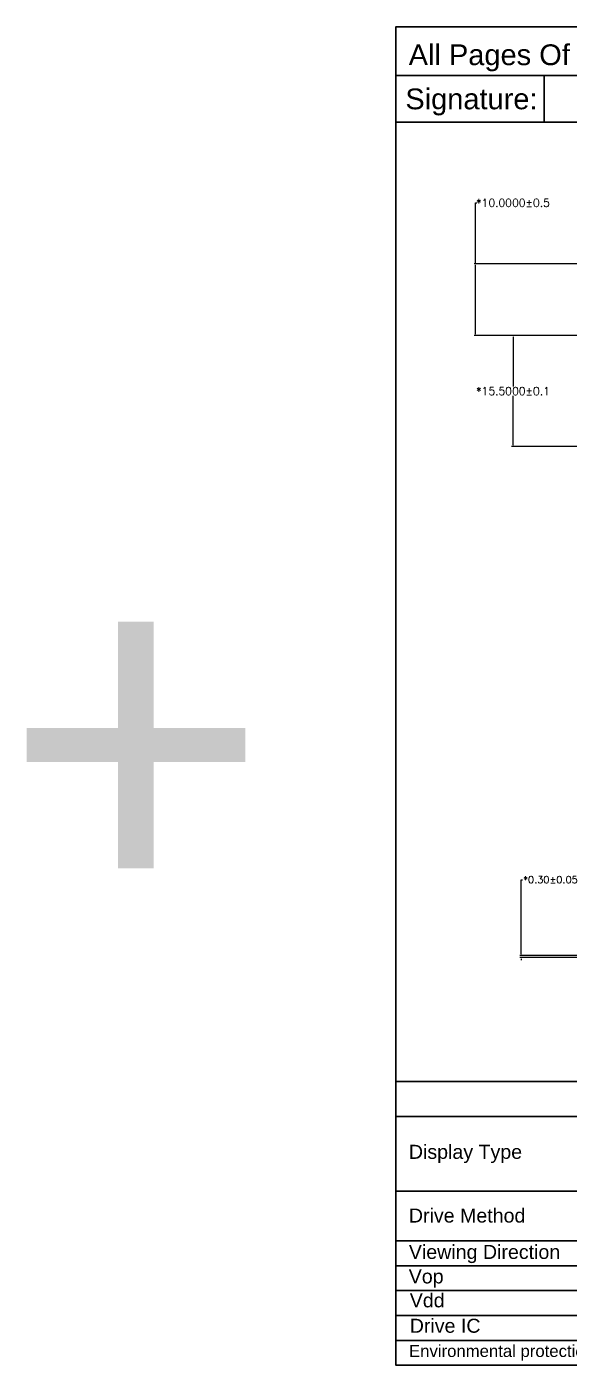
# Model space of a CAD drawing. Header units: millimetres. Extents: x 1979 to 4611, y 2266 to 2838.
# Drawn here: x 2598.4 to 2674.1, y 2602.2 to 2788.9 of the extents above; entities that cross this region are included whole.
import ezdxf

# ---------------------------------------------------------------- set-up
doc = ezdxf.new("R2010")
doc.units = ezdxf.units.MM
doc.layers.add('Dim', color=4, linetype='Continuous')
doc.layers.add('TEXT', color=7, linetype='Continuous', lineweight=30)
doc.styles.add('Arial', font='arial.ttf')
doc.styles.get("Standard").update_dxf_attribs({"font": 'txt.shx', "bigfont": 'gbcbig.shx'})
doc.styles.add('宋体', font='')
doc.styles.get('宋体').set_extended_font_data('SimSun')
doc.dimstyles.get("Standard").update_dxf_attribs({"dimtxt": 1, "dimasz": 0.18, "dimexe": 0.18, "dimexo": 0.0625, "dimgap": 0.09, "dimtad": 0, "dimtih": 1, "dimtoh": 1, "dimdec": 4, "dimzin": 0, "dimdsep": 46, "dimtxsty": 'Standard', "dimcen": 0.09, "dimadec": 0, "dimazin": 0, "dimtfac": 1, "dimtdec": 4, "dimtofl": 0, "dimtmove": 0, "dimatfit": 3, "dimfxl": 0, "dimtolj": 1, "dimtzin": 0, "dimarcsym": 0})

# ---------------------------------------------------------------- blocks, each defined once
blk = doc.blocks.new('A$C6D9B0F57')
at = {"layer": 'TEXT', "color": 4, "lineweight": 30}
for p, q in [((0.03, 202.38), (89.39, 202.38)), ((23.32, 202.38), (23.32, 195.04)), ((138.88, 44.59), (0.07, 44.59)), ((0.03, 39.08), (63.16, 39.07)), ((0.03, 27.38), (61.86, 27.38)), ((0.03, 19.58), (61.86, 19.58)), ((0.03, 15.68), (61.86, 15.68)), ((0.03, 11.78), (61.86, 11.78)), ((0.03, 7.88), (61.86, 7.88)), ((0.07, 3.97), (61.86, 3.97))]:
    blk.add_line(p, q, dxfattribs=at)
blk.add_lwpolyline([(297, 0.07), (297, 210), (0.07, 210), (0.07, 0.07)], close=True, dxfattribs=at)
blk.add_lwpolyline([(0.07, 195.04), (89.39, 195.04), (89.39, 210)], dxfattribs=at)
at = {"layer": 'TEXT', "style": 'Arial'}
for s, height, p in [('All Pages Of This Edition Approved ', 3.2555, (2.06, 203.98)), ('Signature:', 3.255, (1.54, 197.06))]:
    blk.add_text(s, height=height, dxfattribs=at).set_placement(p)
at = {"layer": 'TEXT', "char_height": 2.2, "width": 60.4227, "attachment_point": 1, "style": 'Arial'}
for s, insert in [('Display Type', (2.09, 34.64)), ('Drive Method', (2.09, 24.65)), ('Viewing Direction', (2.09, 18.94)), ('Vop', (2.07, 15.1)), ('Vdd', (2.23, 11.35)), ('Drive IC', (2.23, 7.36)), ('{\\H0.85294x;Environmental protection requirements:} ', (2.12, 3.24))]:
    blk.add_mtext(s, dxfattribs=dict(at, insert=insert))
blk = doc.blocks.new('*D134')
at = {"layer": 'Defpoints', "color": 0}
for p in [(2667.36, 2659.34), (2675.51, 2659.34), (2675.51, 2659.04)]:
    blk.add_point(p, dxfattribs=at)
at = {"layer": 'Dim', "color": 0, "lineweight": -2}
for p, q in [((2667.36, 2659.52), (2667.36, 2669.91)), ((2667.36, 2669.91), (2667.54, 2669.91)), ((2675.45, 2659.34), (2667.18, 2659.34)), ((2675.45, 2659.04), (2667.18, 2659.04)), ((2667.36, 2658.86), (2667.36, 2658.68))]:
    blk.add_line(p, q, dxfattribs=at)
at = {"layer": 'Dim', "color": 0}
for points in [[(2667.33, 2659.52), (2667.39, 2659.52), (2667.36, 2659.34)], [(2667.33, 2658.86), (2667.39, 2658.86), (2667.36, 2659.04)]]:
    blk.add_solid(points, dxfattribs=at)
at = {"layer": 'Dim', "color": 0, "lineweight": 15, "insert": (2671.46, 2669.91), "char_height": 1, "attachment_point": 5}
blk.add_mtext('\\A1;*0.30±0.05', dxfattribs=at)
blk = doc.blocks.new('*D119')
at = {"layer": 'Defpoints', "color": 0}
for p in [(2666.24, 2745.83), (2675.81, 2745.83), (2675.81, 2730.33)]:
    blk.add_point(p, dxfattribs=at)
at = {"layer": 'Dim', "color": 0, "lineweight": -2}
for p, q in [((2675.74, 2745.83), (2666.04, 2745.83)), ((2666.24, 2745.63), (2666.24, 2738.72)), ((2666.24, 2730.52), (2666.24, 2737.43)), ((2675.74, 2730.33), (2666.04, 2730.33))]:
    blk.add_line(p, q, dxfattribs=at)
at = {"layer": 'Dim', "color": 0}
for points in [[(2666.21, 2745.63), (2666.27, 2745.63), (2666.24, 2745.83)], [(2666.21, 2730.52), (2666.27, 2730.52), (2666.24, 2730.33)]]:
    blk.add_solid(points, dxfattribs=at)
at = {"layer": 'Dim', "color": 0, "lineweight": 15, "insert": (2666.24, 2738.08), "char_height": 1.1, "attachment_point": 5}
blk.add_mtext('\\A1;*15.5000±0.1', dxfattribs=at)
blk = doc.blocks.new('*D120')
at = {"layer": 'Defpoints', "color": 0}
for p in [(2707.51, 2755.83), (2660.99, 2745.83), (2675.81, 2745.83)]:
    blk.add_point(p, dxfattribs=at)
at = {"layer": 'Dim', "color": 0, "lineweight": -2}
for p, q in [((2660.99, 2755.83), (2660.99, 2764.35)), ((2660.99, 2764.35), (2661.19, 2764.35)), ((2707.44, 2755.83), (2660.8, 2755.83)), ((2660.99, 2746.02), (2660.99, 2755.63)), ((2675.74, 2745.83), (2660.8, 2745.83))]:
    blk.add_line(p, q, dxfattribs=at)
at = {"layer": 'Dim', "color": 0}
for points in [[(2660.96, 2755.63), (2661.03, 2755.63), (2660.99, 2755.83)], [(2660.96, 2746.02), (2661.03, 2746.02), (2660.99, 2745.83)]]:
    blk.add_solid(points, dxfattribs=at)
at = {"layer": 'Dim', "color": 0, "lineweight": 15, "insert": (2666.24, 2764.35), "char_height": 1.1, "attachment_point": 5}
blk.add_mtext('\\A1;*10.0000±0.5', dxfattribs=at)

msp = doc.modelspace()

# ---------------------------------------------------------------- block references
at = {"layer": 'TEXT', "lineweight": 9, "xscale": 0.8895743999999013, "yscale": 0.8895743999999013, "zscale": 0.8895743999999013}
msp.add_blockref('A$C6D9B0F57', (2649.84791, 2602.10356), dxfattribs=at)

# ---------------------------------------------------------------- texts
at = {"layer": 'Dim', "color": 3, "style": '宋体'}
msp.add_text('+', height=50, dxfattribs=at).set_placement((2596.62658, 2663.59555))

# ---------------------------------------------------------------- dimensions: what is measured, and where the dimension line sits
at = {"layer": 'Dim', "lineweight": 15}
for base, p1, p2, override, picture, middle in [((2660.99336, 2745.82549), (2707.51106, 2755.82549), (2675.81106, 2745.82549), {"dimscale": 1.1, "dimtol": 1, "dimlim": 0, "dimtp": 0.5, "dimtm": 0.5, "dimtfac": 1, "dimtdec": 1}, '*D120', (2666.24036, 2764.35049)), ((2667.35545, 2659.34302), (2675.51106, 2659.04302), (2675.51106, 2659.34302), {"dimdec": 2, "dimzin": 1, "dimazin": 0, "dimtol": 1, "dimlim": 0, "dimtp": 0.05, "dimtm": 0.05, "dimtfac": 1, "dimtdec": 2, "dimfxl": 0.5}, '*D134', (2671.45879, 2669.90968))]:
    dim = msp.add_linear_dim(base=base, p1=p1, p2=p2, angle=90, text='*<>', dimstyle='Standard', override=override, dxfattribs=at)
    dim.commit()
    dim.dimension.update_dxf_attribs({"geometry": picture, "text_midpoint": middle, "dimtype": 160})
dim = msp.add_linear_dim(base=(2666.24036, 2745.82549), p1=(2675.81106, 2730.32549), p2=(2675.81106, 2745.82549), angle=90, text='*<>', dimstyle='Standard', override={"dimscale": 1.1, "dimtol": 1, "dimlim": 0, "dimtp": 0.1, "dimtm": 0.1, "dimtfac": 1, "dimtdec": 1}, dxfattribs=at)
dim.commit()
dim.dimension.update_dxf_attribs({"geometry": '*D119', "text_midpoint": (2666.24036, 2738.07549)})

doc.saveas('drawing.dxf')
